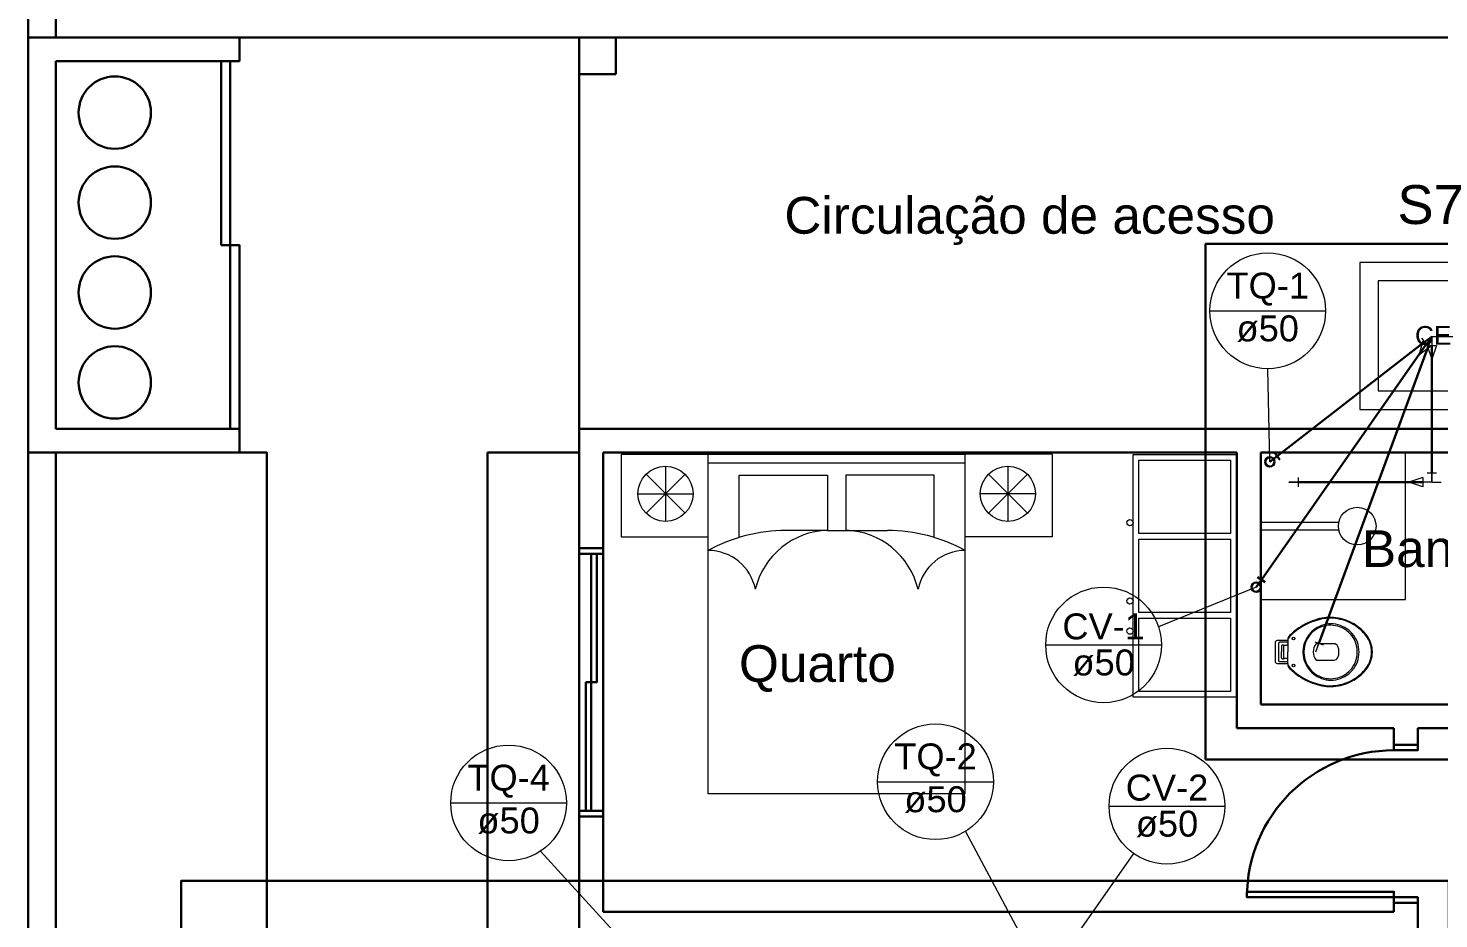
# Model space of a CAD drawing. Header units: inches. Extents: x -27 to 114, y -35 to 60.
# Drawn here: x 10.74 to 18.42, y -5.33 to -0.48 of the extents above; entities that cross this region are included whole.
import ezdxf

# ---------------------------------------------------------------- set-up
doc = ezdxf.new("R2010")
doc.units = ezdxf.units.IN
doc.header["$LTSCALE"] = 10
doc.header["$MEASUREMENT"] = 0
doc.linetypes.add('Dashed', pattern=[0.75, 0.5, -0.25])
for name, color, linetype, lineweight in [('06', 1, 'Continuous', 30), ('CV-Colunas', 6, 'Continuous', 30), ('CV-Indicação coluna', 5, 'Continuous', 20), ('CV-Textos coluna', 7, 'Continuous', 20), ('CV-Tubos detalhe', 6, 'Continuous', 30), ('DI-Detalhes', 6, 'Dashed', 30), ('PORTA E JANELA', 6, 'Continuous', 30), ('Simbolos', 160, 'Continuous', 20), ('Simbolos_int', 5, 'Continuous', 5), ('TQ-Colunas', 6, 'Continuous', 30), ('TQ-Conexões', 8, 'Continuous', 20), ('TQ-Conexões detalhe', 8, 'Continuous', 20), ('TQ-Indicação coluna', 5, 'Continuous', 20), ('TQ-Textos coluna', 7, 'Continuous', 20), ('TQ-Tubos detalhe', 6, 'Continuous', 30), ('xeixo', 3, 'Continuous', 20), ('xjanela-porta', 253, 'Continuous', 30), ('xmoveis', 253, 'Continuous', 20), ('xmuro', 4, 'Continuous', 30), ('xparede', 7, 'Continuous', 30), ('xpiso', 4, 'Continuous', 30), ('xtexto', 7, 'Continuous', 20)]:
    doc.layers.add(name, color=color, linetype=linetype, lineweight=lineweight)
doc.styles.add('Arial', font='arial.ttf')

msp = doc.modelspace()

# ---------------------------------------------------------------- linework, layer by layer
at = {"layer": '06', "color": 1}
for centre in [(11.2091, -0.939), (11.2091, -1.4285), (11.2091, -1.918), (11.2091, -2.4075)]:
    msp.add_circle(centre, 0.197, dxfattribs=at)
at = {"layer": 'CV-Colunas', "linetype": 'Continuous'}
for p, q in [((17.4226, -3.522), (17.4513, -3.481)), ((17.4309, -3.4667), (17.4718, -3.4954))]:
    msp.add_line(p, q, dxfattribs=at)
msp.add_circle((17.4226, -3.522), 0.025, dxfattribs=at)
at = {"layer": 'CV-Indicação coluna'}
for p, q in [((17.4226, -3.522), (16.8916, -3.7383)), ((16.2772, -3.8363), (16.9072, -3.8363)), ((16.6222, -4.7137), (17.2522, -4.7137)), ((16.4611, -5.3945), (16.7567, -4.9719))]:
    msp.add_line(p, q, dxfattribs=at)
for centre in [(16.5922, -3.8363), (16.9372, -4.7137)]:
    msp.add_circle(centre, 0.315, dxfattribs=at)
at = {"layer": 'CV-Tubos detalhe'}
msp.add_line((18.3509, -2.1974), (17.4513, -3.481), dxfattribs=at)
at = {"layer": 'DI-Detalhes', "linetype": 'Continuous'}
for points in [[(17.1476, -4.4595), (19.5976, -4.4595), (19.5976, -1.6539), (17.1476, -1.6539), (17.1476, -4.4595)], [(18.4726, -9.7195), (18.4726, -5.1195), (11.5705, -5.1195), (11.5705, -9.7195), (18.4726, -9.7195)]]:
    msp.add_lwpolyline(points, close=True, dxfattribs=at)
at = {"layer": 'PORTA E JANELA'}
for points in [[(11.7876, -1.6595), (11.8376, -1.6595), (11.8376, -0.6595), (11.7876, -0.6595), (11.7876, -1.6595)], [(11.8376, -2.6595), (11.8876, -2.6595), (11.8876, -1.6595), (11.8376, -1.6595), (11.8376, -2.6595)]]:
    msp.add_lwpolyline(points, close=True, dxfattribs=at)
at = {"layer": 'Simbolos', "linetype": 'Continuous'}
msp.add_lwpolyline([(17.9866, -2.554), (18.7866, -2.554), (18.7866, -1.754), (17.9866, -1.754), (17.9866, -2.554)], close=True, dxfattribs=at)
at = {"layer": 'Simbolos_int', "linetype": 'Dashed'}
msp.add_lwpolyline([(18.0866, -2.454), (18.6866, -2.454), (18.6866, -1.854), (18.0866, -1.854), (18.0866, -2.454)], close=True, dxfattribs=at)
at = {"layer": 'TQ-Colunas', "linetype": 'Continuous'}
for p, q in [((17.4976, -2.8395), (17.5372, -2.8088)), ((17.5219, -2.7891), (17.5525, -2.8286))]:
    msp.add_line(p, q, dxfattribs=at)
msp.add_circle((17.4976, -2.8395), 0.025, dxfattribs=at)
at = {"layer": 'TQ-Conexões', "linetype": 'Continuous'}
for p, q in [((18.3305, -2.183), (18.3079, -2.2588)), ((18.3714, -2.2117), (18.3079, -2.2588)), ((18.3554, -2.2068), (18.3248, -2.1673)), ((18.3714, -2.2117), (18.3305, -2.183)), ((18.3858, -2.212), (18.3389, -2.1947)), ((18.3796, -2.1565), (18.3401, -2.1871)), ((18.3796, -2.1565), (18.3509, -2.1974)), ((18.3546, -2.2065), (18.4046, -2.2065)), ((18.3546, -2.2065), (18.3796, -2.2815)), ((18.3796, -2.1565), (18.3624, -2.2034)), ((18.3796, -2.1565), (18.4296, -2.1565)), ((18.3796, -2.1565), (18.3796, -2.2065)), ((18.4046, -2.2065), (18.3796, -2.2815))]:
    msp.add_line(p, q, dxfattribs=at)
at = {"layer": 'TQ-Conexões detalhe', "linetype": 'Continuous'}
for p, q in [((18.3546, -2.9), (18.4046, -2.9)), ((18.3796, -2.95), (18.3796, -2.9)), ((17.6016, -2.95), (17.6516, -2.95)), ((17.6516, -2.925), (17.6516, -2.975)), ((18.3296, -2.925), (18.2546, -2.95)), ((18.3296, -2.975), (18.2546, -2.95)), ((18.3296, -2.925), (18.3296, -2.975)), ((18.3796, -2.95), (18.3296, -2.95)), ((18.3796, -2.95), (18.4296, -2.95)), ((17.7414, -3.8189), (17.7884, -3.8362)), ((17.7476, -3.8745), (17.7649, -3.8275))]:
    msp.add_line(p, q, dxfattribs=at)
at = {"layer": 'TQ-Indicação coluna'}
for p, q in [((17.1706, -2.0179), (17.8006, -2.0179)), ((17.4976, -2.8395), (17.4856, -2.3329)), ((15.3621, -4.5808), (15.9921, -4.5808)), ((13.0379, -4.6963), (13.6679, -4.6963)), ((16.1311, -5.3945), (15.8404, -4.8501)), ((13.9236, -5.3945), (13.5266, -4.9591))]:
    msp.add_line(p, q, dxfattribs=at)
for centre in [(17.4856, -2.0179), (15.6771, -4.5808), (13.3529, -4.6963)]:
    msp.add_circle(centre, 0.315, dxfattribs=at)
at = {"layer": 'TQ-Tubos detalhe'}
for p, q in [((17.5372, -2.8088), (18.3401, -2.1871)), ((17.7649, -3.8275), (18.3624, -2.2034)), ((18.3796, -2.9), (18.3796, -2.2065)), ((17.6516, -2.95), (18.3296, -2.95))]:
    msp.add_line(p, q, dxfattribs=at)
at = {"layer": 'xeixo'}
for p, q in [((17.4226, -3.522), (18.3796, -2.1565)), ((17.4976, -2.8395), (18.3796, -2.1565)), ((17.7476, -3.8745), (18.3796, -2.1565)), ((18.3796, -2.1565), (18.3796, -2.95)), ((18.3796, -2.1565), (26.9651, -2.1565)), ((18.3796, -2.95), (17.6016, -2.95))]:
    msp.add_line(p, q, dxfattribs=at)
at = {"layer": 'xjanela-porta'}
for p, q in [((13.7376, -3.3395), (13.7376, -4.7395)), ((13.8676, -3.3395), (13.8676, -4.7395))]:
    msp.add_line(p, q, dxfattribs=at)
for points in [[(13.7376, -3.3095), (13.7376, -3.3395), (13.8676, -3.3395), (13.8676, -3.3095)], [(18.1726, -4.3795), (18.1726, -4.4095), (18.3026, -4.4095), (18.3026, -4.3795)], [(13.8676, -4.7695), (13.8676, -4.7395), (13.7376, -4.7395), (13.7376, -4.7695)], [(18.3026, -5.2395), (18.3026, -5.2095), (18.1726, -5.2095), (18.1726, -5.2395)]]:
    msp.add_lwpolyline(points, dxfattribs=at)
for points in [[(13.8026, -3.3395), (13.8026, -4.0395), (13.8326, -4.0395), (13.8326, -3.3395), (13.8026, -3.3395), (13.8026, -3.3395)], [(13.7726, -4.0395), (13.7726, -4.7395), (13.8026, -4.7395), (13.8026, -4.0395), (13.7726, -4.0395), (13.7726, -4.0395)], [(18.1726, -5.2095), (18.1726, -5.1795), (17.3726, -5.1795), (17.3726, -5.2095), (18.1726, -5.2095), (18.1726, -5.2095)]]:
    msp.add_lwpolyline(points, close=True, dxfattribs=at)
msp.add_arc((18.1726, -5.2095), 0.8, 90, 180, dxfattribs=at)
at = {"layer": 'xmoveis'}
for p, q in [((13.9661, -2.797), (15.8391, -2.797)), ((13.9661, -2.797), (14.1211, -2.797)), ((13.9661, -2.797), (13.9661, -3.247)), ((14.4391, -4.647), (14.4391, -2.797)), ((15.8391, -4.647), (15.8391, -2.797)), ((16.3126, -2.797), (15.8391, -2.797)), ((16.3126, -2.797), (16.3126, -3.247)), ((18.2351, -3.5895), (18.2351, -2.7895)), ((14.3136, -2.9075), (14.1011, -3.1195)), ((14.1011, -2.9075), (14.3136, -3.1195)), ((14.2071, -2.8635), (14.2071, -3.1635)), ((15.8391, -2.847), (14.4391, -2.847)), ((14.6081, -2.913), (15.0891, -2.913)), ((14.6081, -3.251), (14.6081, -2.913)), ((15.0891, -2.913), (15.0891, -3.213)), ((15.6701, -2.913), (15.1891, -2.913)), ((15.1891, -2.913), (15.1891, -3.213)), ((15.6701, -3.251), (15.6701, -2.913)), ((16.1771, -2.9075), (15.9651, -3.1195)), ((15.9651, -2.9075), (16.1771, -3.1195)), ((16.0711, -2.8635), (16.0711, -3.1635)), ((14.0571, -3.0135), (14.3571, -3.0135)), ((16.2211, -3.0135), (15.9211, -3.0135)), ((15.0891, -3.213), (14.8631, -3.213)), ((15.0891, -3.213), (15.4151, -3.213)), ((17.8726, -3.1695), (17.4476, -3.1695)), ((17.4476, -3.2095), (17.8726, -3.2095)), ((13.9661, -3.247), (14.4391, -3.247)), ((16.3126, -3.247), (15.8391, -3.247)), ((17.4476, -3.5895), (18.2351, -3.5895)), ((17.5256, -3.823), (17.5256, -3.8745)), ((17.5956, -3.812), (17.5376, -3.812)), ((17.5441, -3.8295), (17.5441, -3.8745)), ((17.5956, -3.822), (17.5516, -3.822)), ((17.5721, -3.839), (17.5721, -3.8745)), ((17.5876, -3.8385), (17.5766, -3.8385)), ((17.5956, -3.8), (17.5956, -3.805)), ((17.5956, -3.805), (17.5956, -3.812)), ((17.5956, -3.812), (17.5956, -3.8745)), ((17.8456, -3.83), (17.7496, -3.83)), ((17.5256, -3.8745), (17.5256, -3.926)), ((17.5441, -3.8745), (17.5441, -3.9195)), ((17.5606, -3.843), (17.5606, -3.8745)), ((17.5606, -3.906), (17.5606, -3.8745)), ((17.5721, -3.8745), (17.5721, -3.91)), ((17.5876, -3.9105), (17.5766, -3.9105)), ((17.5956, -3.937), (17.5956, -3.8745)), ((17.5376, -3.937), (17.5956, -3.937)), ((17.5516, -3.927), (17.5956, -3.927)), ((17.5956, -3.937), (17.5956, -3.944)), ((17.5956, -3.944), (17.5956, -3.949)), ((17.7496, -3.919), (17.8456, -3.919)), ((15.8391, -4.647), (14.4391, -4.647))]:
    msp.add_line(p, q, dxfattribs=at)
for points in [[(17.3136, -4.12), (16.7536, -4.12), (16.7536, -2.8), (17.3136, -2.8), (17.3136, -4.12), (17.3136, -4.12)], [(17.2836, -3.23), (16.7836, -3.23), (16.7836, -2.83), (17.2836, -2.83), (17.2836, -3.23), (17.2836, -3.23)], [(17.2836, -3.66), (16.7836, -3.66), (16.7836, -3.26), (17.2836, -3.26), (17.2836, -3.66), (17.2836, -3.66)], [(17.2836, -4.09), (16.7836, -4.09), (16.7836, -3.69), (17.2836, -3.69), (17.2836, -4.09), (17.2836, -4.09)]]:
    msp.add_lwpolyline(points, close=True, dxfattribs=at)
for centre, radius in [((14.2071, -3.0135), 0.15), ((16.0711, -3.0135), 0.15), ((17.9731, -3.1895), 0.1023), ((16.7356, -3.171), 0.017), ((16.7356, -3.5965), 0.017), ((16.7356, -3.761), 0.017), ((17.6256, -3.8015), 0.0075), ((17.6256, -3.9475), 0.0075)]:
    msp.add_circle(centre, radius, dxfattribs=at)
for centre, radius, start, end in [((14.8631, -4.0905), 0.8774, 90, 118.888), ((15.1041, -3.631), 0.4196, 92.0643, 166.558), ((15.1741, -3.631), 0.4196, 13.4422, 87.9357), ((15.4151, -4.0905), 0.8774, 61.1119, 90), ((14.4396, -3.5835), 0.2616, 11.064, 90.0505), ((15.8391, -3.5835), 0.2616, 89.9495, 168.936), ((17.8371, -4.0065), 0.3159, 124.464, 139.245), ((17.8371, -4.0065), 0.3204, 124.462, 138.052), ((17.8441, -4.02), 0.3352, 105.252, 124.152), ((17.8441, -4.02), 0.3307, 97.2935, 124.15), ((17.8321, -3.875), 0.1544, 119.656, 179.751), ((17.8281, -3.874), 0.1456, 119.911, 180.112), ((17.8276, -3.874), 0.1451, 78.9336, 119.805), ((17.8291, -3.867), 0.1458, 79.5544, 120.298), ((17.8261, -3.9295), 0.2433, 82.9547, 106.762), ((17.8261, -3.9295), 0.2388, 82.9494, 95.7593), ((17.8276, -3.9345), 0.2435, 58.9326, 83.5222), ((17.8276, -3.9345), 0.248, 58.9269, 83.517), ((17.8286, -3.8725), 0.1437, 43.0736, 79.1921), ((17.8286, -3.8775), 0.1566, 41.2224, 79.972), ((17.8151, -3.95), 0.2636, 38.1702, 58.3139), ((17.8151, -3.95), 0.2681, 38.1603, 58.3191), ((17.5376, -3.824), 0.0118, 88.701, 176.32), ((17.5516, -3.8295), 0.00728, 88.275, 181.725), ((17.5671, -3.843), 0.00666, 143.898, 182.043), ((17.5661, -3.843), 0.00592, 112.598, 136.064), ((17.5681, -3.85), 0.0131, 70.3418, 109.388), ((17.5776, -3.8265), 0.0119, 245.98, 265.948), ((17.5876, -3.83), 0.00832, 272.015, 355.282), ((17.6051, -3.8065), 0.00945, 141.348, 173.012), ((17.6061, -3.8), 0.0102, 134.756, 181.691), ((17.8016, -3.8745), 0.0683, 139.312, 220.688), ((17.8461, -3.854), 0.0241, 23.5104, 90.8905), ((17.8311, -3.873), 0.1422, 359.336, 43.7716), ((17.8301, -3.8745), 0.1532, 359.945, 40.6637), ((17.9066, -3.874), 0.1445, 359.872, 36.98), ((17.9066, -3.874), 0.149, 359.872, 36.9981), ((17.5671, -3.9065), 0.00666, 177.957, 216.102), ((17.5661, -3.906), 0.00592, 223.936, 247.402), ((17.5681, -3.899), 0.0131, 250.612, 289.658), ((17.5776, -3.9225), 0.0119, 94.0521, 114.02), ((17.5876, -3.919), 0.00832, 4.71802, 87.9851), ((17.8321, -3.874), 0.1544, 180.249, 240.344), ((17.8281, -3.875), 0.1456, 179.888, 240.089), ((17.8461, -3.895), 0.0241, 269.109, 336.49), ((17.7891, -3.8745), 0.0846, 339.222, 20.7777), ((17.8311, -3.876), 0.1422, 316.228, 0.66357), ((17.8301, -3.8745), 0.1532, 319.336, 0.05475), ((17.9066, -3.875), 0.1445, 323.02, 0.12817), ((17.9066, -3.875), 0.149, 323.002, 0.12817), ((17.5376, -3.925), 0.0118, 183.68, 271.299), ((17.5516, -3.9195), 0.00728, 178.275, 271.725), ((17.6051, -3.9425), 0.00945, 186.988, 218.652), ((17.6061, -3.9495), 0.0102, 178.309, 225.244), ((17.8371, -3.7425), 0.3159, 220.755, 235.536), ((17.8371, -3.7425), 0.3204, 221.948, 235.538), ((17.8286, -3.8765), 0.1437, 280.808, 316.926), ((17.8286, -3.8715), 0.1566, 280.028, 318.778), ((17.8151, -3.799), 0.2636, 301.686, 321.83), ((17.8151, -3.799), 0.2681, 301.681, 321.84), ((17.8441, -3.729), 0.3352, 235.848, 254.748), ((17.8441, -3.729), 0.3307, 235.85, 262.706), ((17.8276, -3.875), 0.1451, 240.195, 281.066), ((17.8291, -3.882), 0.1458, 239.702, 280.446), ((17.8261, -3.8195), 0.2433, 253.238, 277.045), ((17.8261, -3.8195), 0.2388, 264.241, 277.051), ((17.8276, -3.8145), 0.2435, 276.478, 301.067), ((17.8276, -3.8145), 0.248, 276.483, 301.073)]:
    msp.add_arc(centre, radius, start, end, dxfattribs=at)
at = {"layer": 'xmuro'}
for p, q in [((10.7376, -0.5295), (10.7376, 24.7005)), ((10.8876, -0.5295), (10.8876, 24.5505)), ((10.7376, -2.7895), (10.7376, -0.5295)), ((10.7376, -2.7895), (10.7376, -17.3195)), ((10.8876, -2.7895), (10.8876, -17.3195))]:
    msp.add_line(p, q, dxfattribs=at)
at = {"layer": 'xparede'}
for p, q in [((10.7376, -2.7895), (10.7376, -0.5295)), ((10.7376, -0.5295), (11.8876, -0.5295)), ((11.8876, -0.6595), (11.8876, -0.5295)), ((13.7376, -0.5295), (13.7376, -0.7295)), ((13.9376, -0.5295), (13.7376, -0.5295)), ((13.7376, -0.5295), (13.7376, -0.5295)), ((13.7376, -0.5295), (13.7376, -0.5295)), ((13.9376, -0.7295), (13.9376, -0.5295)), ((10.8876, -2.6595), (10.8876, -0.6595)), ((10.8876, -0.6595), (11.8876, -0.6595)), ((13.7376, -0.7295), (13.9376, -0.7295)), ((10.8876, -2.6595), (11.8876, -2.6595)), ((11.8876, -2.7895), (11.8876, -2.6595)), ((13.7376, -2.6595), (19.4276, -2.6595)), ((13.7376, -3.3095), (13.7376, -2.6595)), ((10.7376, -2.7895), (11.8876, -2.7895)), ((13.8676, -2.7895), (13.8676, -3.3095)), ((13.8676, -2.7895), (17.3176, -2.7895)), ((17.3176, -2.7895), (17.3176, -4.2895)), ((19.2976, -2.7895), (17.4476, -2.7895)), ((17.4476, -2.7895), (17.4476, -4.1595)), ((13.8676, -3.3095), (13.7376, -3.3095)), ((18.5876, -4.1595), (17.4476, -4.1595)), ((17.3176, -4.2895), (18.1726, -4.2895)), ((18.1726, -4.2895), (18.1726, -4.3795)), ((18.3026, -4.3795), (18.3026, -4.2895)), ((18.5876, -4.2895), (18.3026, -4.2895)), ((18.1726, -4.3795), (18.3026, -4.3795)), ((13.7376, -5.507), (13.7376, -4.7695)), ((13.8676, -4.7695), (13.7376, -4.7695)), ((13.8676, -4.7695), (13.8676, -5.2895)), ((13.8676, -5.2895), (18.1726, -5.2895)), ((18.1726, -5.2395), (18.1726, -5.2895)), ((18.1726, -5.2395), (18.3026, -5.2395)), ((18.3026, -5.4695), (18.3026, -5.2395))]:
    msp.add_line(p, q, dxfattribs=at)
at = {"layer": 'xpiso'}
for p, q in [((13.7376, -0.5295), (11.8876, -0.5295)), ((13.7376, -2.6595), (13.7376, -0.5295)), ((23.8676, -0.5295), (13.7376, -0.5295)), ((12.0376, -2.7895), (10.8876, -2.7895)), ((12.0376, -2.7895), (12.0376, -17.3195)), ((13.7376, -2.7895), (13.2376, -2.7895)), ((13.2376, -2.7895), (13.2376, -17.3195))]:
    msp.add_line(p, q, dxfattribs=at)
msp.add_lwpolyline([(12.0376, -17.3195), (10.8876, -17.3195), (10.8876, -2.7895), (12.0376, -2.7895), (12.0376, -17.3195)], close=True, dxfattribs=at)

# ---------------------------------------------------------------- texts
at = {"layer": 'CV-Textos coluna', "char_height": 0.1412, "attachment_point": 8, "line_spacing_factor": 0.798, "style": 'Arial'}
for s, insert, width in [('CV-1', (16.5925, -3.8079), 0.480745), ('ø50', (16.5925, -4.0059), 0.363389), ('CV-2', (16.9375, -4.6854), 0.480745), ('ø50', (16.9375, -4.8834), 0.363389)]:
    msp.add_mtext(s, dxfattribs=dict(at, insert=insert, width=width))
at = {"layer": 'DI-Detalhes', "insert": (18.3726, -1.5481), "char_height": 0.2118, "width": 0.391496, "attachment_point": 8, "line_spacing_factor": 0.798, "style": 'Arial'}
msp.add_mtext('S7', dxfattribs=at)
at = {"layer": 'Simbolos', "insert": (18.2876, -2.2042), "char_height": 0.10214, "width": 0.219555, "attachment_point": 7, "line_spacing_factor": 0.798, "style": 'Arial'}
msp.add_mtext('CE', dxfattribs=at)
at = {"layer": 'TQ-Textos coluna', "char_height": 0.1412, "attachment_point": 8, "line_spacing_factor": 0.798, "style": 'Arial'}
for s, insert, width in [('TQ-1', (17.4859, -1.9896), 0.479715), ('ø50', (17.4859, -2.1876), 0.363389), ('TQ-2', (15.6773, -4.5524), 0.479715), ('TQ-4', (13.3531, -4.668), 0.479715), ('ø50', (15.6773, -4.7504), 0.363389), ('ø50', (13.3531, -4.866), 0.363389)]:
    msp.add_mtext(s, dxfattribs=dict(at, insert=insert, width=width))
at = {"layer": 'xtexto', "char_height": 0.2, "attachment_point": 8, "line_spacing_factor": 0.798, "style": 'Arial'}
for s, insert, width in [('Circulação de acesso', (16.1896, -1.6595), 4.086189), ('Banho', (18.4026, -3.415), 1.084959), ('Quarto', (15.0341, -4.0925), 1.30195)]:
    msp.add_mtext(s, dxfattribs=dict(at, insert=insert, width=width))

doc.saveas('drawing.dxf')
